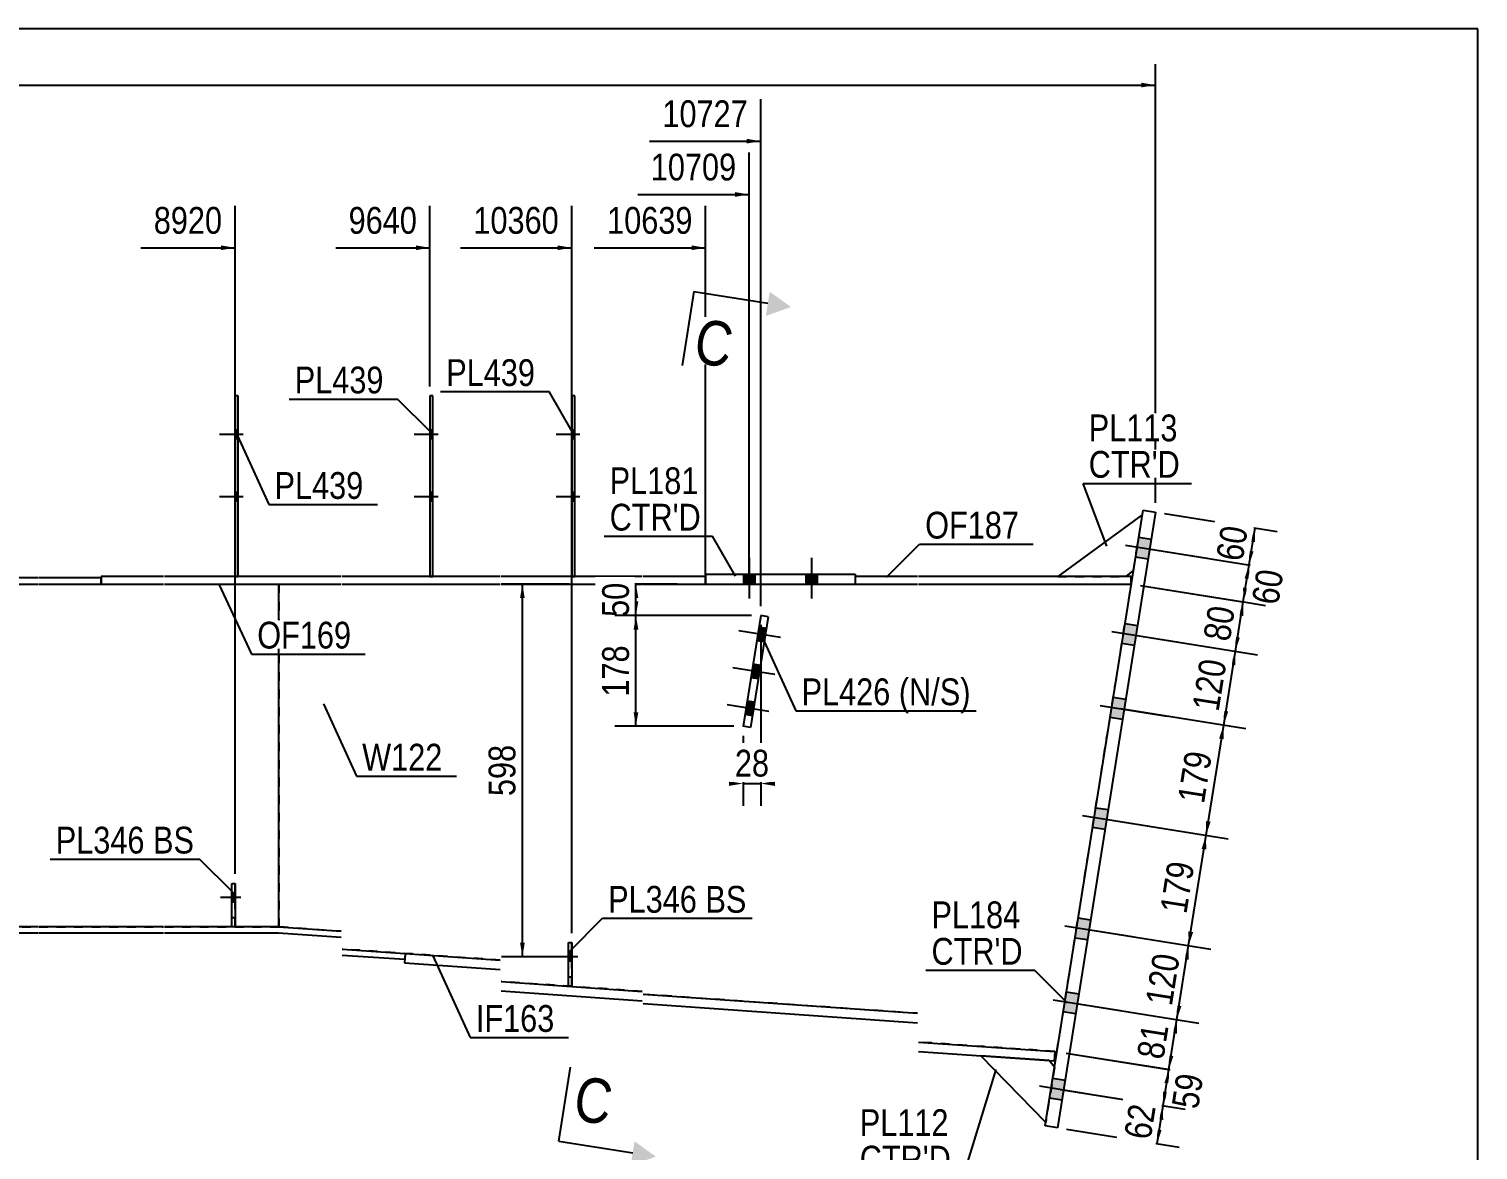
# Model space of a CAD drawing. Header units: millimetres. Extents: x -20 to 383, y -199 to 78.
# Drawn here: x 228 to 383, y -42.2 to 77.7 of the extents above; entities that cross this region are included whole.
import ezdxf

# ---------------------------------------------------------------- set-up
doc = ezdxf.new("R2010")
doc.units = ezdxf.units.MM
doc.linetypes.add('DXK_LINE_DOT1', pattern=[1.8814, 0.9407, -0.9407])
doc.linetypes.add('DXK_LINE_DOT2', pattern=[3.9198, 1.9599, -1.9599])
doc.styles.add('Arial Narrow', font='ARIALN.TTF', dxfattribs={"height": 0.2})

# ---------------------------------------------------------------- blocks, each defined once
blk = doc.blocks.new('Unknown-623588473-1210')
at = {"color": 5, "linetype": 'Continuous'}
for p, q in [((382.97, 77.69), (-17.03, 77.69)), ((382.97, -199.31), (382.97, 77.69))]:
    blk.add_line(p, q, dxfattribs=at)
blk = doc.blocks.new('Part-623588473-1720 - 1523')
at = {"color": 2, "linetype": 'Continuous'}
for p, q in [((336.69, -39.61), (347.16, 26.23)), ((348.48, 26.02), (338.01, -39.81)), ((347.16, 26.23), (348.48, 26.02)), ((338.01, -39.81), (336.69, -39.61))]:
    blk.add_line(p, q, dxfattribs=at)
blk = doc.blocks.new('Part-623588473-1574 - 1523')
at = {"color": 2, "linetype": 'Continuous'}
for p, q in [((130.93, 19), (130.93, 18.33)), ((137.59, 19), (130.93, 19)), ((152.76, 19), (137.69, 19)), ((198.88, 19), (152.86, 19)), ((214.04, 19), (198.98, 19)), ((229.01, 19), (214.14, 19)), ((235.78, 19), (229.11, 19)), ((130.93, 18.33), (137.59, 18.33)), ((137.69, 18.33), (152.76, 18.33)), ((152.86, 18.33), (198.88, 18.33)), ((198.98, 18.33), (214.04, 18.33)), ((214.14, 18.33), (229.01, 18.33)), ((229.11, 18.33), (235.78, 18.33))]:
    blk.add_line(p, q, dxfattribs=at)
at = {"color": 7, "linetype": 'DXK_LINE_DOT1'}
blk.add_line((235.78, 18.33), (235.78, 19), dxfattribs=at)
blk = doc.blocks.new('Part-623588473-1618 - 1523')
at = {"color": 2, "linetype": 'Continuous'}
for p, q in [((323.04, 19.13), (316.38, 19.13)), ((345.9, 19.13), (323.14, 19.13)), ((345.9, 18.33), (345.9, 19.13)), ((316.38, 18.33), (323.04, 18.33)), ((323.14, 18.33), (345.9, 18.33))]:
    blk.add_line(p, q, dxfattribs=at)
at = {"color": 7, "linetype": 'DXK_LINE_DOT1'}
blk.add_line((316.38, 19.13), (316.38, 18.33), dxfattribs=at)
blk = doc.blocks.new('Part-623588473-1645 - 1523')
at = {"color": 2, "linetype": 'Continuous'}
blk.add_line((84.52, 18.33), (84.52, -18.33), dxfattribs=at)
at = {"color": 7, "linetype": 'DXK_LINE_DOT1'}
for p, q in [((84.52, 18.33), (91.18, 18.33)), ((91.28, 18.33), (109.19, 18.33)), ((109.29, 18.33), (124.16, 18.33)), ((124.26, 18.33), (137.59, 18.33)), ((137.69, 18.33), (152.76, 18.33)), ((152.86, 18.33), (198.88, 18.33)), ((198.98, 18.33), (214.04, 18.33)), ((214.14, 18.33), (229.01, 18.33)), ((229.11, 18.33), (242.44, 18.33)), ((242.54, 18.33), (254.77, 18.33)), ((254.77, 18.33), (254.77, -18.33)), ((84.52, -18.33), (91.18, -18.33)), ((91.28, -18.33), (109.19, -18.33)), ((109.29, -18.33), (124.16, -18.33)), ((124.26, -18.33), (137.59, -18.33)), ((137.69, -18.33), (152.76, -18.33)), ((152.86, -18.33), (198.88, -18.33)), ((198.98, -18.33), (214.04, -18.33)), ((214.14, -18.33), (229.01, -18.33)), ((229.11, -18.33), (242.44, -18.33)), ((242.54, -18.33), (254.77, -18.33))]:
    blk.add_line(p, q, dxfattribs=at)
blk = doc.blocks.new('Part-623588473-1667 - 1523')
at = {"color": 2, "linetype": 'Continuous'}
for p, q in [((242.44, 19.13), (235.78, 19.13)), ((235.78, 19.13), (235.78, 18.33)), ((261.43, 19.13), (242.54, 19.13)), ((278.44, 19.13), (261.53, 19.13)), ((293.61, 19.13), (278.54, 19.13)), ((300.38, 19.13), (293.71, 19.13)), ((235.78, 18.33), (242.44, 18.33)), ((242.54, 18.33), (261.43, 18.33)), ((261.53, 18.33), (278.44, 18.33)), ((278.54, 18.33), (293.61, 18.33)), ((293.71, 18.33), (300.38, 18.33))]:
    blk.add_line(p, q, dxfattribs=at)
at = {"color": 7, "linetype": 'DXK_LINE_DOT1'}
blk.add_line((300.38, 18.33), (300.38, 19.13), dxfattribs=at)
blk = doc.blocks.new('Part-623588473-1749 - 1523')
at = {"color": 2, "linetype": 'Continuous'}
for p, q in [((336.75, -39.25), (329.81, -32.11)), ((337.13, -32.62), (329.81, -32.11)), ((337.69, -33.33), (337.13, -32.62))]:
    blk.add_line(p, q, dxfattribs=at)
at = {"color": 7, "linetype": 'DXK_LINE_DOT1'}
blk.add_line((337.69, -33.33), (336.75, -39.25), dxfattribs=at)
blk = doc.blocks.new('Part-623588473-1778 - 1523')
at = {"color": 2, "linetype": 'Continuous'}
for p, q in [((347.08, 25.72), (338.03, 19.13)), ((345.36, 19.13), (346.13, 19.79))]:
    blk.add_line(p, q, dxfattribs=at)
at = {"color": 7, "linetype": 'DXK_LINE_DOT1'}
for p, q in [((346.13, 19.79), (347.08, 25.72)), ((338.03, 19.13), (345.36, 19.13))]:
    blk.add_line(p, q, dxfattribs=at)
blk = doc.blocks.new('Part-623588473-1964 - 1523')
at = {"color": 2, "linetype": 'Continuous'}
for p, q in [((300.38, 19.4), (300.38, 18.33)), ((300.38, 19.4), (316.38, 19.4)), ((316.38, 19.4), (316.38, 18.33)), ((300.38, 18.33), (316.38, 18.33))]:
    blk.add_line(p, q, dxfattribs=at)
blk = doc.blocks.new('Part-623588473-1878 - 1523')
at = {"color": 2, "linetype": 'Continuous'}
for p, q in [((254.77, -18.33), (254.77, 18.33)), ((337.73, -31.65), (337.95, -31.67))]:
    blk.add_line(p, q, dxfattribs=at)
at = {"color": 7, "linetype": 'DXK_LINE_DOT1'}
for p, q in [((254.77, 18.33), (261.43, 18.33)), ((261.53, 18.33), (278.44, 18.33)), ((278.54, 18.33), (293.61, 18.33)), ((293.71, 18.33), (323.04, 18.33)), ((323.14, 18.33), (345.9, 18.33)), ((337.95, -31.67), (345.9, 18.33)), ((261.43, -18.8), (254.77, -18.33)), ((278.44, -21.88), (261.53, -20.7)), ((293.61, -25.22), (278.54, -24.17)), ((323.04, -27.57), (293.71, -25.53)), ((337.73, -31.65), (323.14, -30.64))]:
    blk.add_line(p, q, dxfattribs=at)
blk = doc.blocks.new('Bolt-623588473-2250 - 1523')
at = {"linetype": 'Continuous'}
for points in [[(304.44, 18.33), (305.64, 18.33), (305.64, 19.4), (304.44, 19.4)], [(304.44, 18.33), (305.64, 18.33), (305.64, 19.4), (304.44, 19.4)], [(311.11, 18.33), (312.31, 18.33), (312.31, 19.4), (311.11, 19.4)], [(311.11, 18.33), (312.31, 18.33), (312.31, 19.4), (311.11, 19.4)]]:
    blk.add_hatch(color=3, dxfattribs=at).paths.add_polyline_path(points)
at = {"color": 3, "linetype": 'Continuous'}
for p, q in [((305.04, 21.13), (305.04, 16.8)), ((305.04, 21.13), (305.04, 16.8)), ((311.71, 21.13), (311.71, 16.8)), ((311.71, 21.13), (311.71, 16.8)), ((304.44, 19.4), (304.44, 18.33)), ((304.44, 19.4), (304.44, 18.33)), ((305.64, 19.4), (305.64, 18.33)), ((305.64, 19.4), (305.64, 18.33)), ((311.11, 19.4), (311.11, 18.33)), ((311.11, 19.4), (311.11, 18.33)), ((312.31, 19.4), (312.31, 18.33)), ((312.31, 19.4), (312.31, 18.33))]:
    blk.add_line(p, q, dxfattribs=at)
blk = doc.blocks.new('Part-623588473-2262 - 1523')
at = {"color": 2, "linetype": 'Continuous'}
for p, q in [((306.29, 14.97), (304.4, 3.12)), ((307.08, 14.84), (305.19, 2.99)), ((307.08, 14.84), (306.29, 14.97)), ((305.19, 2.99), (304.4, 3.12))]:
    blk.add_line(p, q, dxfattribs=at)
blk = doc.blocks.new('Part-623588473-1959 - 1523')
at = {"color": 2, "linetype": 'Continuous'}
for p, q in [((271.24, 38.47), (270.91, 38.47)), ((270.91, 38.47), (270.91, 19.13)), ((271.24, 19.13), (271.24, 38.47))]:
    blk.add_line(p, q, dxfattribs=at)
at = {"color": 7, "linetype": 'DXK_LINE_DOT1'}
blk.add_line((270.91, 19.13), (271.24, 19.13), dxfattribs=at)
blk = doc.blocks.new('Part-623588473-1986 - 1523')
at = {"color": 2, "linetype": 'Continuous'}
for p, q in [((268.27, -21.17), (268.2, -22.16)), ((268.27, -21.17), (278.44, -21.88)), ((268.2, -22.16), (278.44, -22.88)), ((278.54, -24.17), (293.61, -25.22)), ((278.54, -25.17), (293.61, -26.22)), ((293.71, -25.53), (323.04, -27.57)), ((293.71, -26.53), (323.04, -28.57)), ((323.14, -30.64), (337.73, -31.65)), ((323.14, -31.64), (337.66, -32.65)), ((337.73, -31.65), (337.66, -32.65))]:
    blk.add_line(p, q, dxfattribs=at)
blk = doc.blocks.new('Part-623588473-2008 - 1523')
at = {"color": 2, "linetype": 'Continuous'}
for p, q in [((198.88, -18.33), (163.95, -18.33)), ((163.95, -18.33), (163.95, -19)), ((214.04, -18.33), (198.98, -18.33)), ((229.01, -18.33), (214.14, -18.33)), ((242.44, -18.33), (229.11, -18.33)), ((254.77, -18.33), (242.54, -18.33)), ((254.77, -18.33), (261.43, -18.8)), ((198.88, -19), (163.95, -19)), ((214.04, -19), (198.98, -19)), ((229.01, -19), (214.14, -19)), ((242.44, -19), (229.11, -19)), ((254.74, -19), (242.54, -19)), ((261.43, -19.47), (254.74, -19)), ((261.53, -20.7), (268.27, -21.17)), ((268.22, -21.83), (261.53, -21.37))]:
    blk.add_line(p, q, dxfattribs=at)
at = {"color": 7, "linetype": 'DXK_LINE_DOT1'}
blk.add_line((268.27, -21.17), (268.22, -21.83), dxfattribs=at)
blk = doc.blocks.new('Part-623588473-2129 - 1523')
at = {"color": 2, "linetype": 'Continuous'}
for p, q in [((286.41, 38.47), (286.08, 38.47)), ((286.08, 38.47), (286.08, 19.13)), ((286.41, 19.13), (286.41, 38.47))]:
    blk.add_line(p, q, dxfattribs=at)
at = {"color": 7, "linetype": 'DXK_LINE_DOT1'}
blk.add_line((286.08, 19.13), (286.41, 19.13), dxfattribs=at)
blk = doc.blocks.new('Part-623588473-2134 - 1523')
at = {"color": 7, "linetype": 'DXK_LINE_DOT1'}
for p, q in [((285.74, -24.66), (285.74, -20)), ((285.74, -20), (286.08, -20)), ((286.08, -24.66), (286.08, -20)), ((285.74, -23.66), (286.08, -23.66)), ((286.08, -24.66), (285.74, -24.66))]:
    blk.add_line(p, q, dxfattribs=at)
blk = doc.blocks.new('Part-623588473-2139 - 1523')
at = {"color": 2, "linetype": 'Continuous'}
for p, q in [((285.74, -24.66), (285.74, -20)), ((285.74, -20), (286.08, -20)), ((286.08, -20), (286.08, -24.66)), ((286.08, -24.66), (285.74, -24.66))]:
    blk.add_line(p, q, dxfattribs=at)
blk = doc.blocks.new('Bolt-623588473-2147 - 1523')
at = {"linetype": 'Continuous'}
for points in [[(346.7, 23.34), (346.36, 21.23), (347.68, 21.02), (348.01, 23.13)], [(346.7, 23.34), (346.36, 21.23), (347.68, 21.02), (348.01, 23.13)], [(345.23, 14.12), (344.9, 12.01), (346.21, 11.8), (346.55, 13.91)], [(345.23, 14.12), (344.9, 12.01), (346.21, 11.8), (346.55, 13.91)], [(343.98, 6.22), (343.64, 4.11), (344.96, 3.9), (345.29, 6.01)], [(343.98, 6.22), (343.64, 4.11), (344.96, 3.9), (345.29, 6.01)], [(342.1, -5.58), (341.76, -7.68), (343.08, -7.89), (343.42, -5.79)], [(342.1, -5.58), (341.76, -7.68), (343.08, -7.89), (343.42, -5.79)], [(340.22, -17.37), (339.89, -19.48), (341.21, -19.69), (341.54, -17.58)], [(340.22, -17.37), (339.89, -19.48), (341.21, -19.69), (341.54, -17.58)], [(338.97, -25.27), (338.63, -27.38), (339.95, -27.59), (340.28, -25.48)], [(338.97, -25.27), (338.63, -27.38), (339.95, -27.59), (340.28, -25.48)], [(337.5, -34.49), (337.17, -36.6), (338.48, -36.81), (338.82, -34.7)], [(337.5, -34.49), (337.17, -36.6), (338.48, -36.81), (338.82, -34.7)]]:
    blk.add_hatch(color=3, dxfattribs=at).paths.add_polyline_path(points)
at = {"color": 3, "linetype": 'Continuous'}
for p, q in [((346.7, 23.34), (348.01, 23.13)), ((346.7, 23.34), (348.01, 23.13)), ((345.28, 22.48), (352.46, 21.34)), ((345.28, 22.48), (352.46, 21.34)), ((346.36, 21.23), (347.68, 21.02)), ((346.36, 21.23), (347.68, 21.02)), ((345.23, 14.12), (346.55, 13.91)), ((345.23, 14.12), (346.55, 13.91)), ((343.81, 13.27), (350.99, 12.12)), ((343.81, 13.27), (350.99, 12.12)), ((344.9, 12.01), (346.21, 11.8)), ((344.9, 12.01), (346.21, 11.8)), ((343.98, 6.22), (345.29, 6.01)), ((343.98, 6.22), (345.29, 6.01)), ((342.56, 5.36), (349.73, 4.22)), ((342.56, 5.36), (349.73, 4.22)), ((343.64, 4.11), (344.96, 3.9)), ((343.64, 4.11), (344.96, 3.9)), ((342.1, -5.58), (343.42, -5.79)), ((342.1, -5.58), (343.42, -5.79)), ((340.68, -6.43), (347.86, -7.57)), ((340.68, -6.43), (347.86, -7.57)), ((341.76, -7.68), (343.08, -7.89)), ((341.76, -7.68), (343.08, -7.89)), ((338.81, -18.23), (345.98, -19.37)), ((338.81, -18.23), (345.98, -19.37)), ((340.22, -17.37), (341.54, -17.58)), ((340.22, -17.37), (341.54, -17.58)), ((339.89, -19.48), (341.21, -19.69)), ((339.89, -19.48), (341.21, -19.69)), ((337.55, -26.13), (344.73, -27.27)), ((337.55, -26.13), (344.73, -27.27)), ((338.97, -25.27), (340.28, -25.48)), ((338.97, -25.27), (340.28, -25.48)), ((338.63, -27.38), (339.95, -27.59)), ((338.63, -27.38), (339.95, -27.59)), ((336.08, -35.34), (343.26, -36.49)), ((336.08, -35.34), (343.26, -36.49)), ((337.5, -34.49), (338.82, -34.7)), ((337.5, -34.49), (338.82, -34.7)), ((337.17, -36.6), (338.48, -36.81)), ((337.17, -36.6), (338.48, -36.81))]:
    blk.add_line(p, q, dxfattribs=at)
blk = doc.blocks.new('Bolt-623588473-2233 - 1523')
at = {"linetype": 'Continuous'}
blk.add_hatch(color=3, dxfattribs=at).paths.add_polyline_path([(286.08, -22), (286.08, -21.06), (285.74, -21.06), (285.74, -22)])
at = {"color": 3, "linetype": 'Continuous'}
for p, q in [((286.71, -21.53), (284.51, -21.53)), ((286.08, -21.06), (285.74, -21.06)), ((286.08, -22), (285.74, -22))]:
    blk.add_line(p, q, dxfattribs=at)
blk = doc.blocks.new('Bolt-623588473-2234 - 1523')
at = {"color": 3, "linetype": 'DXK_LINE_DOT2'}
for p, q in [((286.71, -21.53), (284.51, -21.53)), ((286.08, -21.06), (285.74, -21.06)), ((286.08, -22), (285.74, -22))]:
    blk.add_line(p, q, dxfattribs=at)
blk = doc.blocks.new('Bolt-623588473-2235 - 1523')
at = {"linetype": 'Continuous'}
for points in [[(286.41, 33.87), (286.41, 34.8), (286.08, 34.8), (286.08, 33.87)], [(286.41, 33.87), (286.41, 34.8), (286.08, 34.8), (286.08, 33.87)], [(286.41, 27.2), (286.41, 28.13), (286.08, 28.13), (286.08, 27.2)], [(286.41, 27.2), (286.41, 28.13), (286.08, 28.13), (286.08, 27.2)]]:
    blk.add_hatch(color=3, dxfattribs=at).paths.add_polyline_path(points)
at = {"color": 3, "linetype": 'Continuous'}
for p, q in [((286.94, 34.33), (284.41, 34.33)), ((286.94, 34.33), (284.41, 34.33)), ((286.41, 34.8), (286.08, 34.8)), ((286.41, 34.8), (286.08, 34.8)), ((286.41, 33.87), (286.08, 33.87)), ((286.41, 33.87), (286.08, 33.87)), ((286.41, 28.13), (286.08, 28.13)), ((286.41, 28.13), (286.08, 28.13)), ((286.94, 27.67), (284.41, 27.67)), ((286.94, 27.67), (284.41, 27.67)), ((286.41, 27.2), (286.08, 27.2)), ((286.41, 27.2), (286.08, 27.2))]:
    blk.add_line(p, q, dxfattribs=at)
blk = doc.blocks.new('Bolt-623588473-2249 - 1523')
at = {"linetype": 'Continuous'}
for points in [[(306.65, 12.14), (306.88, 13.59), (306.09, 13.72), (305.86, 12.27)], [(306.02, 8.19), (306.25, 9.64), (305.46, 9.77), (305.23, 8.32)], [(305.39, 4.24), (305.62, 5.69), (304.83, 5.82), (304.6, 4.37)]]:
    blk.add_hatch(color=3, dxfattribs=at).paths.add_polyline_path(points)
at = {"color": 3, "linetype": 'Continuous'}
for p, q in [((308.41, 12.61), (303.93, 13.32)), ((306.88, 13.59), (306.09, 13.72)), ((306.65, 12.14), (305.86, 12.27)), ((307.78, 8.66), (303.31, 9.37)), ((306.25, 9.64), (305.46, 9.77)), ((306.02, 8.19), (305.23, 8.32)), ((307.15, 4.71), (302.68, 5.42)), ((305.62, 5.69), (304.83, 5.82)), ((305.39, 4.24), (304.6, 4.37))]:
    blk.add_line(p, q, dxfattribs=at)
blk = doc.blocks.new('Bolt-623588473-2251 - 1523')
at = {"linetype": 'Continuous'}
for points in [[(271.24, 33.87), (271.24, 34.8), (270.91, 34.8), (270.91, 33.87)], [(271.24, 33.87), (271.24, 34.8), (270.91, 34.8), (270.91, 33.87)], [(271.24, 27.2), (271.24, 28.13), (270.91, 28.13), (270.91, 27.2)], [(271.24, 27.2), (271.24, 28.13), (270.91, 28.13), (270.91, 27.2)]]:
    blk.add_hatch(color=3, dxfattribs=at).paths.add_polyline_path(points)
at = {"color": 3, "linetype": 'Continuous'}
for p, q in [((271.78, 34.33), (269.24, 34.33)), ((271.78, 34.33), (269.24, 34.33)), ((271.24, 34.8), (270.91, 34.8)), ((271.24, 34.8), (270.91, 34.8)), ((271.24, 33.87), (270.91, 33.87)), ((271.24, 33.87), (270.91, 33.87)), ((271.24, 28.13), (270.91, 28.13)), ((271.24, 28.13), (270.91, 28.13)), ((271.78, 27.67), (269.24, 27.67)), ((271.78, 27.67), (269.24, 27.67)), ((271.24, 27.2), (270.91, 27.2)), ((271.24, 27.2), (270.91, 27.2))]:
    blk.add_line(p, q, dxfattribs=at)
blk = doc.blocks.new('Part-623588473-8740 - 1523')
at = {"color": 2, "linetype": 'Continuous'}
for p, q in [((250.41, 38.47), (250.08, 38.47)), ((250.08, 38.47), (250.08, 19.13)), ((250.41, 19.13), (250.41, 38.47))]:
    blk.add_line(p, q, dxfattribs=at)
at = {"color": 7, "linetype": 'DXK_LINE_DOT1'}
blk.add_line((250.08, 19.13), (250.41, 19.13), dxfattribs=at)
blk = doc.blocks.new('Part-623588473-8741 - 1523')
at = {"color": 7, "linetype": 'DXK_LINE_DOT1'}
for p, q in [((249.74, -18.33), (249.74, -13.67)), ((249.74, -13.67), (250.08, -13.67)), ((250.08, -18.33), (250.08, -13.67)), ((249.74, -17.33), (250.08, -17.33))]:
    blk.add_line(p, q, dxfattribs=at)
blk = doc.blocks.new('Part-623588473-8744 - 1523')
at = {"color": 2, "linetype": 'Continuous'}
for p, q in [((249.74, -18.33), (249.74, -13.67)), ((249.74, -13.67), (250.08, -13.67)), ((250.08, -13.67), (250.08, -18.33))]:
    blk.add_line(p, q, dxfattribs=at)
blk = doc.blocks.new('Bolt-623588473-8747 - 1523')
at = {"linetype": 'Continuous'}
for points in [[(250.41, 33.87), (250.41, 34.8), (250.08, 34.8), (250.08, 33.87)], [(250.41, 33.87), (250.41, 34.8), (250.08, 34.8), (250.08, 33.87)], [(250.41, 27.2), (250.41, 28.13), (250.08, 28.13), (250.08, 27.2)], [(250.41, 27.2), (250.41, 28.13), (250.08, 28.13), (250.08, 27.2)]]:
    blk.add_hatch(color=3, dxfattribs=at).paths.add_polyline_path(points)
at = {"color": 3, "linetype": 'Continuous'}
for p, q in [((250.94, 34.33), (248.41, 34.33)), ((250.94, 34.33), (248.41, 34.33)), ((250.41, 34.8), (250.08, 34.8)), ((250.41, 34.8), (250.08, 34.8)), ((250.41, 33.87), (250.08, 33.87)), ((250.41, 33.87), (250.08, 33.87)), ((250.41, 28.13), (250.08, 28.13)), ((250.41, 28.13), (250.08, 28.13)), ((250.94, 27.67), (248.41, 27.67)), ((250.94, 27.67), (248.41, 27.67)), ((250.41, 27.2), (250.08, 27.2)), ((250.41, 27.2), (250.08, 27.2))]:
    blk.add_line(p, q, dxfattribs=at)
blk = doc.blocks.new('Bolt-623588473-8748 - 1523')
at = {"color": 3, "linetype": 'DXK_LINE_DOT2'}
for p, q in [((250.71, -15.2), (248.51, -15.2)), ((250.08, -14.73), (249.74, -14.73)), ((250.08, -15.67), (249.74, -15.67))]:
    blk.add_line(p, q, dxfattribs=at)
blk = doc.blocks.new('Bolt-623588473-8751 - 1523')
at = {"linetype": 'Continuous'}
blk.add_hatch(color=3, dxfattribs=at).paths.add_polyline_path([(250.08, -15.67), (250.08, -14.73), (249.74, -14.73), (249.74, -15.67)])
at = {"color": 3, "linetype": 'Continuous'}
for p, q in [((250.71, -15.2), (248.51, -15.2)), ((250.08, -14.73), (249.74, -14.73)), ((250.08, -15.67), (249.74, -15.67))]:
    blk.add_line(p, q, dxfattribs=at)
blk = doc.blocks.new('StraightDimension-623588473-6485 - 1523')
at = {"linetype": 'Continuous'}
for points in [[(356.55, 9.71), (357.03, 11.16), (357.04, 9.64)], [(356.26, 4.7), (355.78, 3.26), (355.77, 4.78)]]:
    blk.add_hatch(color=7, dxfattribs=at).paths.add_polyline_path(points)
at = {"color": 7, "linetype": 'Continuous'}
for p, q in [((346.05, 12.9), (359.4, 10.78)), ((355.78, 3.26), (357.03, 11.16)), ((344.8, 5.01), (358.15, 2.89))]:
    blk.add_line(p, q, dxfattribs=at)
at = {"color": 0}
blk.add_wipeout([(356.78, 10.53), (352.63, 11.19), (351.58, 4.59), (355.73, 3.93)], dxfattribs=at)
at = {"color": 3, "style": 'Arial Narrow'}
blk.add_text('120', height=2.863, rotation=80.9647, dxfattribs=at).set_placement((355.23, 4.62))
blk = doc.blocks.new('StraightDimension-623588473-6487 - 1523')
at = {"linetype": 'Continuous'}
for points in [[(353.42, -9.98), (353.9, -8.53), (353.91, -10.05)], [(352.51, -18.89), (352.03, -20.33), (352.01, -18.81)]]:
    blk.add_hatch(color=7, dxfattribs=at).paths.add_polyline_path(points)
at = {"color": 7, "linetype": 'Continuous'}
for p, q in [((342.92, -6.79), (356.27, -8.91)), ((352.03, -20.33), (353.9, -8.53)), ((341.05, -18.58), (354.4, -20.71))]:
    blk.add_line(p, q, dxfattribs=at)
at = {"color": 0}
blk.add_wipeout([(353.34, -11.11), (349.19, -10.45), (348.14, -17.05), (352.29, -17.71)], dxfattribs=at)
at = {"color": 3, "style": 'Arial Narrow'}
blk.add_text('179', height=2.863, rotation=80.9647, dxfattribs=at).set_placement((351.79, -17.02))
blk = doc.blocks.new('StraightDimension-623588473-6489 - 1523')
at = {"linetype": 'Continuous'}
for points in [[(350.29, -29.67), (350.77, -28.23), (350.78, -29.75)], [(350.4, -32.13), (349.92, -33.57), (349.91, -32.05)]]:
    blk.add_hatch(color=7, dxfattribs=at).paths.add_polyline_path(points)
at = {"color": 7, "linetype": 'Continuous'}
for p, q in [((339.79, -26.48), (353.14, -28.61)), ((349.92, -33.57), (350.77, -28.23)), ((338.94, -31.82), (352.29, -33.95))]:
    blk.add_line(p, q, dxfattribs=at)
at = {"color": 0}
blk.add_wipeout([(350.58, -28.48), (346.43, -27.82), (345.67, -32.61), (349.81, -33.27)], dxfattribs=at)
at = {"color": 3, "style": 'Arial Narrow'}
blk.add_text('81', height=2.863, rotation=80.9647, dxfattribs=at).set_placement((349.32, -32.59))
blk = doc.blocks.new('StraightDimension-623588473-7007 - 1523')
at = {"linetype": 'Continuous'}
blk.add_hatch(color=7, dxfattribs=at).paths.add_polyline_path([(303.54, 60.24), (305.04, 59.99), (303.54, 59.74)])
at = {"color": 7, "linetype": 'Continuous'}
for p, q in [((305.04, 19.33), (305.04, 64.49)), ((293.15, 59.99), (305.04, 59.99))]:
    blk.add_line(p, q, dxfattribs=at)
at = {"color": 0}
blk.add_wipeout([(304.27, 60.89), (304.27, 65.09), (293.93, 65.09), (293.93, 60.89)], dxfattribs=at)
at = {"color": 3, "style": 'Arial Narrow'}
blk.add_text('10709', height=2.863, dxfattribs=at).set_placement((294.53, 61.49))
blk = doc.blocks.new('StraightDimension-623588473-2613 - 1523')
at = {"linetype": 'Continuous'}
for points in [[(280.55, 16.83), (280.8, 18.33), (281.05, 16.83)], [(281.05, -20.03), (280.8, -21.53), (280.55, -20.03)]]:
    blk.add_hatch(color=7, dxfattribs=at).paths.add_polyline_path(points)
at = {"color": 7, "linetype": 'Continuous'}
for p, q in [((285.81, 18.33), (278.55, 18.33)), ((280.8, -21.53), (280.8, 18.33)), ((285.79, -21.53), (278.55, -21.53))]:
    blk.add_line(p, q, dxfattribs=at)
at = {"color": 0}
blk.add_wipeout([(280.65, 1.74), (276.45, 1.74), (276.45, -4.94), (280.65, -4.94)], dxfattribs=at)
at = {"color": 3, "style": 'Arial Narrow'}
blk.add_text('598', height=2.863, rotation=90.0002, dxfattribs=at).set_placement((280.05, -4.34))
blk = doc.blocks.new('StraightDimension-623588473-2906 - 1523')
at = {"linetype": 'Continuous'}
blk.add_hatch(color=7, dxfattribs=at).paths.add_polyline_path([(346.98, 71.94), (348.48, 71.69), (346.98, 71.44)])
at = {"color": 7, "linetype": 'Continuous'}
for p, q in [((348.48, 27.02), (348.48, 73.94)), ((-1.33, 71.69), (348.48, 71.69))]:
    blk.add_line(p, q, dxfattribs=at)
blk = doc.blocks.new('StraightDimension-623588473-6300 - 1523')
at = {"linetype": 'Continuous'}
for points in [[(302.9, -2.75), (304.4, -3), (302.9, -3.25)], [(307.79, -3.25), (306.29, -3), (307.79, -2.75)]]:
    blk.add_hatch(color=7, dxfattribs=at).paths.add_polyline_path(points)
at = {"color": 7, "linetype": 'Continuous'}
for p, q in [((306.29, 13.97), (306.29, -5.4)), ((304.4, 2.12), (304.4, -5.4)), ((304.4, -3), (306.29, -3))]:
    blk.add_line(p, q, dxfattribs=at)
at = {"color": 0}
blk.add_wipeout([(307.77, -2.85), (307.77, 1.35), (302.92, 1.35), (302.92, -2.85)], dxfattribs=at)
at = {"color": 3, "style": 'Arial Narrow'}
blk.add_text('28', height=2.863, dxfattribs=at).set_placement((303.52, -2.25))
blk = doc.blocks.new('StraightDimension-623588473-6311 - 1523')
at = {"linetype": 'Continuous'}
for points in [[(292.69, 16.83), (292.94, 18.33), (293.19, 16.83)], [(293.19, 16.47), (292.94, 14.97), (292.69, 16.47)]]:
    blk.add_hatch(color=7, dxfattribs=at).paths.add_polyline_path(points)
at = {"color": 7, "linetype": 'Continuous'}
for p, q in [((297.35, 18.33), (290.69, 18.33)), ((292.94, 14.97), (292.94, 18.33)), ((305.29, 14.97), (290.69, 14.97))]:
    blk.add_line(p, q, dxfattribs=at)
at = {"color": 0}
blk.add_wipeout([(292.79, 19.08), (288.59, 19.08), (288.59, 14.22), (292.79, 14.22)], dxfattribs=at)
at = {"color": 3, "style": 'Arial Narrow'}
blk.add_text('50', height=2.863, rotation=90.0002, dxfattribs=at).set_placement((292.19, 14.82))
blk = doc.blocks.new('StraightDimension-623588473-6312 - 1523')
at = {"linetype": 'Continuous'}
for points in [[(292.69, 13.47), (292.94, 14.97), (293.19, 13.47)], [(293.19, 4.62), (292.94, 3.12), (292.69, 4.62)]]:
    blk.add_hatch(color=7, dxfattribs=at).paths.add_polyline_path(points)
at = {"color": 7, "linetype": 'Continuous'}
for p, q in [((305.29, 14.97), (290.69, 14.97)), ((292.94, 3.12), (292.94, 14.97)), ((303.4, 3.12), (290.69, 3.12))]:
    blk.add_line(p, q, dxfattribs=at)
at = {"color": 0}
blk.add_wipeout([(292.79, 12.39), (288.59, 12.39), (288.59, 5.7), (292.79, 5.7)], dxfattribs=at)
at = {"color": 3, "style": 'Arial Narrow'}
blk.add_text('178', height=2.863, rotation=90.0002, dxfattribs=at).set_placement((292.19, 6.3))
blk = doc.blocks.new('StraightDimension-623588473-6482 - 1523')
at = {"linetype": 'Continuous'}
for points in [[(358.64, 22.89), (359.13, 24.33), (359.14, 22.81)], [(358.98, 21.82), (358.5, 20.38), (358.49, 21.9)]]:
    blk.add_hatch(color=7, dxfattribs=at).paths.add_polyline_path(points)
at = {"color": 7, "linetype": 'Continuous'}
for p, q in [((349.46, 25.87), (361.5, 23.95)), ((358.5, 20.38), (359.13, 24.33)), ((347.52, 22.13), (360.87, 20))]:
    blk.add_line(p, q, dxfattribs=at)
at = {"color": 0}
blk.add_wipeout([(359.05, 24.78), (354.9, 25.44), (354.14, 20.64), (358.28, 19.98)], dxfattribs=at)
at = {"color": 3, "style": 'Arial Narrow'}
blk.add_text('60', height=2.863, rotation=80.9647, dxfattribs=at).set_placement((357.79, 20.67))
blk = doc.blocks.new('StraightDimension-623588473-6483 - 1523')
at = {"linetype": 'Continuous'}
for points in [[(358.02, 18.94), (358.5, 20.38), (358.51, 18.86)], [(358.35, 17.87), (357.87, 16.43), (357.86, 17.95)]]:
    blk.add_hatch(color=7, dxfattribs=at).paths.add_polyline_path(points)
at = {"color": 7, "linetype": 'Continuous'}
for p, q in [((347.52, 22.13), (360.72, 20.03)), ((357.87, 16.43), (358.5, 20.38)), ((346.89, 18.18), (360.09, 16.08))]:
    blk.add_line(p, q, dxfattribs=at)
at = {"color": 0}
blk.add_wipeout([(362.86, 20.12), (358.71, 20.78), (357.95, 15.98), (362.1, 15.32)], dxfattribs=at)
at = {"color": 3, "style": 'Arial Narrow'}
blk.add_text('60', height=2.863, rotation=80.9647, dxfattribs=at).set_placement((361.6, 16.01))
blk = doc.blocks.new('StraightDimension-623588473-6484 - 1523')
at = {"linetype": 'Continuous'}
for points in [[(357.39, 14.99), (357.87, 16.43), (357.88, 14.91)], [(357.51, 12.6), (357.03, 11.16), (357.02, 12.68)]]:
    blk.add_hatch(color=7, dxfattribs=at).paths.add_polyline_path(points)
at = {"color": 7, "linetype": 'Continuous'}
for p, q in [((346.89, 18.18), (360.24, 16.05)), ((357.03, 11.16), (357.87, 16.43)), ((346.05, 12.9), (359.4, 10.78))]:
    blk.add_line(p, q, dxfattribs=at)
at = {"color": 0}
blk.add_wipeout([(357.68, 16.22), (353.54, 16.87), (352.77, 12.08), (356.92, 11.42)], dxfattribs=at)
at = {"color": 3, "style": 'Arial Narrow'}
blk.add_text('80', height=2.863, rotation=80.9647, dxfattribs=at).set_placement((356.42, 12.11))
blk = doc.blocks.new('StraightDimension-623588473-6486 - 1523')
at = {"linetype": 'Continuous'}
for points in [[(355.29, 1.82), (355.78, 3.26), (355.79, 1.74)], [(354.38, -7.09), (353.9, -8.53), (353.89, -7.01)]]:
    blk.add_hatch(color=7, dxfattribs=at).paths.add_polyline_path(points)
at = {"color": 7, "linetype": 'Continuous'}
for p, q in [((344.8, 5.01), (358.15, 2.89)), ((353.9, -8.53), (355.78, 3.26)), ((342.92, -6.79), (356.27, -8.91))]:
    blk.add_line(p, q, dxfattribs=at)
at = {"color": 0}
blk.add_wipeout([(355.22, 0.69), (351.07, 1.35), (350.02, -5.25), (354.17, -5.91)], dxfattribs=at)
at = {"color": 3, "style": 'Arial Narrow'}
blk.add_text('179', height=2.863, rotation=80.9647, dxfattribs=at).set_placement((353.67, -5.23))
blk = doc.blocks.new('StraightDimension-623588473-6488 - 1523')
at = {"linetype": 'Continuous'}
for points in [[(351.54, -21.77), (352.03, -20.33), (352.04, -21.85)], [(351.25, -26.79), (350.77, -28.23), (350.76, -26.71)]]:
    blk.add_hatch(color=7, dxfattribs=at).paths.add_polyline_path(points)
at = {"color": 7, "linetype": 'Continuous'}
for p, q in [((341.05, -18.58), (354.4, -20.71)), ((350.77, -28.23), (352.03, -20.33)), ((339.79, -26.48), (353.14, -28.61))]:
    blk.add_line(p, q, dxfattribs=at)
at = {"color": 0}
blk.add_wipeout([(351.77, -20.95), (347.63, -20.29), (346.58, -26.9), (350.72, -27.56)], dxfattribs=at)
at = {"color": 3, "style": 'Arial Narrow'}
blk.add_text('120', height=2.863, rotation=80.9647, dxfattribs=at).set_placement((350.23, -26.87))
blk = doc.blocks.new('StraightDimension-623588473-6490 - 1523')
at = {"linetype": 'Continuous'}
for points in [[(349.44, -35.01), (349.92, -33.57), (349.93, -35.09)], [(349.79, -36), (349.3, -37.45), (349.29, -35.93)]]:
    blk.add_hatch(color=7, dxfattribs=at).paths.add_polyline_path(points)
at = {"color": 7, "linetype": 'Continuous'}
for p, q in [((338.94, -31.82), (352.14, -33.92)), ((349.3, -37.45), (349.92, -33.57)), ((338.32, -35.7), (351.53, -37.8))]:
    blk.add_line(p, q, dxfattribs=at)
at = {"color": 0}
blk.add_wipeout([(354.29, -33.79), (350.14, -33.13), (349.38, -37.93), (353.53, -38.59)], dxfattribs=at)
at = {"color": 3, "style": 'Arial Narrow'}
blk.add_text('59', height=2.863, rotation=80.9647, dxfattribs=at).set_placement((353.03, -37.9))
blk = doc.blocks.new('StraightDimension-623588473-6491 - 1523')
at = {"linetype": 'Continuous'}
for points in [[(348.82, -38.89), (349.3, -37.45), (349.31, -38.97)], [(349.14, -40.07), (348.66, -41.51), (348.65, -39.99)]]:
    blk.add_hatch(color=7, dxfattribs=at).paths.add_polyline_path(points)
at = {"color": 7, "linetype": 'Continuous'}
for p, q in [((338.32, -35.7), (351.67, -37.82)), ((348.66, -41.51), (349.3, -37.45)), ((338.99, -39.97), (351.03, -41.89))]:
    blk.add_line(p, q, dxfattribs=at)
at = {"color": 0}
blk.add_wipeout([(349.21, -37.06), (345.07, -36.4), (344.3, -41.19), (348.45, -41.85)], dxfattribs=at)
at = {"color": 3, "style": 'Arial Narrow'}
blk.add_text('62', height=2.863, rotation=80.9647, dxfattribs=at).set_placement((347.95, -41.17))
blk = doc.blocks.new('StraightDimension-623588473-7006 - 1523')
at = {"linetype": 'Continuous'}
blk.add_hatch(color=7, dxfattribs=at).paths.add_polyline_path([(304.79, 65.94), (306.29, 65.69), (304.79, 65.44)])
at = {"color": 7, "linetype": 'Continuous'}
for p, q in [((306.29, 15.97), (306.29, 70.19)), ((294.4, 65.69), (306.29, 65.69))]:
    blk.add_line(p, q, dxfattribs=at)
at = {"color": 0}
blk.add_wipeout([(305.51, 66.59), (305.51, 70.79), (295.17, 70.79), (295.17, 66.59)], dxfattribs=at)
at = {"color": 3, "style": 'Arial Narrow'}
blk.add_text('10727', height=2.863, dxfattribs=at).set_placement((295.77, 67.19))
blk = doc.blocks.new('StraightDimension-623588473-7008 - 1523')
at = {"linetype": 'Continuous'}
blk.add_hatch(color=7, dxfattribs=at).paths.add_polyline_path([(298.88, 54.54), (300.38, 54.29), (298.88, 54.04)])
at = {"color": 7, "linetype": 'Continuous'}
for p, q in [((300.38, 19.33), (300.38, 58.79)), ((288.49, 54.29), (300.38, 54.29))]:
    blk.add_line(p, q, dxfattribs=at)
at = {"color": 0}
blk.add_wipeout([(299.6, 55.19), (299.6, 59.39), (289.26, 59.39), (289.26, 55.19)], dxfattribs=at)
at = {"color": 3, "style": 'Arial Narrow'}
blk.add_text('10639', height=2.863, dxfattribs=at).set_placement((289.86, 55.79))
blk = doc.blocks.new('StraightDimension-623588473-7009 - 1523')
at = {"linetype": 'Continuous'}
blk.add_hatch(color=7, dxfattribs=at).paths.add_polyline_path([(284.58, 54.54), (286.08, 54.29), (284.58, 54.04)])
at = {"color": 7, "linetype": 'Continuous'}
for p, q in [((286.08, -19), (286.08, 58.79)), ((274.19, 54.29), (286.08, 54.29))]:
    blk.add_line(p, q, dxfattribs=at)
at = {"color": 0}
blk.add_wipeout([(285.3, 55.19), (285.3, 59.39), (274.96, 59.39), (274.96, 55.19)], dxfattribs=at)
at = {"color": 3, "style": 'Arial Narrow'}
blk.add_text('10360', height=2.863, dxfattribs=at).set_placement((275.56, 55.79))
blk = doc.blocks.new('StraightDimension-623588473-7010 - 1523')
at = {"linetype": 'Continuous'}
blk.add_hatch(color=7, dxfattribs=at).paths.add_polyline_path([(269.41, 54.54), (270.91, 54.29), (269.41, 54.04)])
at = {"color": 7, "linetype": 'Continuous'}
for p, q in [((270.91, 39.47), (270.91, 58.79)), ((260.85, 54.29), (270.91, 54.29))]:
    blk.add_line(p, q, dxfattribs=at)
at = {"color": 0}
blk.add_wipeout([(270.14, 55.19), (270.14, 59.39), (261.62, 59.39), (261.62, 55.19)], dxfattribs=at)
at = {"color": 3, "style": 'Arial Narrow'}
blk.add_text('9640', height=2.863, dxfattribs=at).set_placement((262.22, 55.79))
blk = doc.blocks.new('StraightDimension-623588473-7011 - 1523')
at = {"linetype": 'Continuous'}
blk.add_hatch(color=7, dxfattribs=at).paths.add_polyline_path([(248.58, 54.54), (250.08, 54.29), (248.58, 54.04)])
at = {"color": 7, "linetype": 'Continuous'}
for p, q in [((250.08, -12.65), (250.08, 58.79)), ((240.01, 54.29), (250.08, 54.29))]:
    blk.add_line(p, q, dxfattribs=at)
at = {"color": 0}
blk.add_wipeout([(249.3, 55.19), (249.3, 59.39), (240.79, 59.39), (240.79, 55.19)], dxfattribs=at)
at = {"color": 3, "style": 'Arial Narrow'}
blk.add_text('8920', height=2.863, dxfattribs=at).set_placement((241.39, 55.79))
blk = doc.blocks.new('MarkSet-623588473-2987 - 1523')
at = {"color": 0}
for points in [[(299.47, -16.81), (299.47, -13.81), (289.97, -13.81), (289.97, -16.81)], [(304.75, -16.81), (304.75, -13.81), (300.37, -13.81), (300.37, -16.81)]]:
    blk.add_wipeout(points, dxfattribs=at)
for points in [[(299.47, -16.81), (299.47, -13.81), (289.97, -13.81), (289.97, -16.81)], [(304.75, -16.81), (304.75, -13.81), (300.37, -13.81), (300.37, -16.81)]]:
    blk.add_wipeout(points, dxfattribs=at)
at = {"color": 7, "linetype": 'Continuous'}
for p, q in [((285.83, -20.95), (289.37, -17.41)), ((289.37, -17.41), (305.35, -17.41))]:
    blk.add_line(p, q, dxfattribs=at)
at = {"color": 3, "style": 'Arial Narrow'}
for s, p in [('PL346', (289.97, -16.81)), ('BS', (300.37, -16.81))]:
    blk.add_text(s, height=2.863, dxfattribs=at).set_placement(p)
blk = doc.blocks.new('Mark-623588473-1614 - 1523')
at = {"color": 0}
blk.add_wipeout([(333.91, 23.2), (333.91, 26.2), (323.86, 26.2), (323.86, 23.2)], dxfattribs=at)
blk.add_wipeout([(333.91, 23.2), (333.91, 26.2), (323.86, 26.2), (323.86, 23.2)], dxfattribs=at)
at = {"color": 7, "linetype": 'Continuous'}
for p, q in [((319.73, 19.07), (323.26, 22.6)), ((323.26, 22.6), (335.41, 22.6))]:
    blk.add_line(p, q, dxfattribs=at)
at = {"color": 3, "style": 'Arial Narrow'}
blk.add_text('OF187', height=2.863, dxfattribs=at).set_placement((323.86, 23.2))
blk = doc.blocks.new('Mark-623588473-1663 - 1523')
at = {"color": 0}
blk.add_wipeout([(262.5, 11.44), (262.5, 14.44), (252.45, 14.44), (252.45, 11.44)], dxfattribs=at)
blk.add_wipeout([(262.5, 11.44), (262.5, 14.44), (252.45, 14.44), (252.45, 11.44)], dxfattribs=at)
at = {"color": 7, "linetype": 'Continuous'}
for p, q in [((248.36, 18.33), (251.85, 10.84)), ((251.85, 10.84), (264, 10.84))]:
    blk.add_line(p, q, dxfattribs=at)
at = {"color": 3, "style": 'Arial Narrow'}
blk.add_text('OF169', height=2.863, dxfattribs=at).set_placement((252.45, 11.44))
blk = doc.blocks.new('Mark-623588473-1716 - 1523')
at = {"color": 7, "linetype": 'Continuous'}
blk.add_line((339.08, -26.5), (335.55, -22.97), dxfattribs=at)
at = {"color": 0}
for points in [[(334.05, -18.47), (334.05, -15.47), (324.54, -15.47), (324.54, -18.47)], [(334.3, -22.37), (334.3, -19.37), (324.54, -19.37), (324.54, -22.37)]]:
    blk.add_wipeout(points, dxfattribs=at)
for points in [[(334.05, -18.47), (334.05, -15.47), (324.54, -15.47), (324.54, -18.47)], [(334.3, -22.37), (334.3, -19.37), (324.54, -19.37), (324.54, -22.37)]]:
    blk.add_wipeout(points, dxfattribs=at)
at = {"color": 7, "linetype": 'Continuous'}
blk.add_line((323.94, -22.97), (335.55, -22.97), dxfattribs=at)
at = {"color": 3, "style": 'Arial Narrow'}
blk.add_text('PL184', height=2.863, dxfattribs=at).set_placement((324.54, -18.47))
at = {"color": 1, "style": 'Arial Narrow'}
blk.add_text("CTR'D", height=2.863, dxfattribs=at).set_placement((324.54, -22.37))
blk = doc.blocks.new('Mark-623588473-1745 - 1523')
at = {"color": 7, "linetype": 'Continuous'}
blk.add_line((331.41, -33.56), (327.87, -45.19), dxfattribs=at)
at = {"color": 0}
for points in [[(326.37, -40.69), (326.37, -37.69), (316.87, -37.69), (316.87, -40.69)], [(326.62, -44.59), (326.62, -41.59), (316.87, -41.59), (316.87, -44.59)]]:
    blk.add_wipeout(points, dxfattribs=at)
for points in [[(326.37, -40.69), (326.37, -37.69), (316.87, -37.69), (316.87, -40.69)], [(326.62, -44.59), (326.62, -41.59), (316.87, -41.59), (316.87, -44.59)]]:
    blk.add_wipeout(points, dxfattribs=at)
at = {"color": 7, "linetype": 'Continuous'}
blk.add_line((316.27, -45.19), (327.87, -45.19), dxfattribs=at)
at = {"color": 3, "style": 'Arial Narrow'}
blk.add_text('PL112', height=2.863, dxfattribs=at).set_placement((316.87, -40.69))
at = {"color": 1, "style": 'Arial Narrow'}
blk.add_text("CTR'D", height=2.863, dxfattribs=at).set_placement((316.87, -44.59))
blk = doc.blocks.new('Mark-623588473-1774 - 1523')
at = {"color": 0}
for points in [[(350.85, 33.6), (350.85, 36.6), (341.35, 36.6), (341.35, 33.6)], [(351.11, 29.7), (351.11, 32.7), (341.35, 32.7), (341.35, 29.7)]]:
    blk.add_wipeout(points, dxfattribs=at)
for points in [[(350.85, 33.6), (350.85, 36.6), (341.35, 36.6), (341.35, 33.6)], [(351.11, 29.7), (351.11, 32.7), (341.35, 32.7), (341.35, 29.7)]]:
    blk.add_wipeout(points, dxfattribs=at)
at = {"color": 7, "linetype": 'Continuous'}
for p, q in [((343.27, 22.4), (340.75, 29.1)), ((340.75, 29.1), (352.35, 29.1))]:
    blk.add_line(p, q, dxfattribs=at)
at = {"color": 3, "style": 'Arial Narrow'}
blk.add_text('PL113', height=2.863, dxfattribs=at).set_placement((341.35, 33.6))
at = {"color": 1, "style": 'Arial Narrow'}
blk.add_text("CTR'D", height=2.863, dxfattribs=at).set_placement((341.35, 29.7))
blk = doc.blocks.new('Mark-623588473-1960 - 1523')
at = {"color": 7, "linetype": 'Continuous'}
blk.add_line((303.6, 19.17), (301.13, 23.45), dxfattribs=at)
at = {"color": 0}
for points in [[(299.63, 27.95), (299.63, 30.95), (290.13, 30.95), (290.13, 27.95)], [(299.89, 24.05), (299.89, 27.05), (290.13, 27.05), (290.13, 24.05)]]:
    blk.add_wipeout(points, dxfattribs=at)
for points in [[(299.63, 27.95), (299.63, 30.95), (290.13, 30.95), (290.13, 27.95)], [(299.89, 24.05), (299.89, 27.05), (290.13, 27.05), (290.13, 24.05)]]:
    blk.add_wipeout(points, dxfattribs=at)
at = {"color": 7, "linetype": 'Continuous'}
blk.add_line((289.53, 23.45), (301.13, 23.45), dxfattribs=at)
at = {"color": 3, "style": 'Arial Narrow'}
blk.add_text('PL181', height=2.863, dxfattribs=at).set_placement((290.13, 27.95))
at = {"color": 1, "style": 'Arial Narrow'}
blk.add_text("CTR'D", height=2.863, dxfattribs=at).set_placement((290.13, 24.05))
blk = doc.blocks.new('Mark-623588473-1874 - 1523')
at = {"color": 0}
blk.add_wipeout([(272.25, -1.61), (272.25, 1.39), (263.67, 1.39), (263.67, -1.61)], dxfattribs=at)
blk.add_wipeout([(272.25, -1.61), (272.25, 1.39), (263.67, 1.39), (263.67, -1.61)], dxfattribs=at)
at = {"color": 7, "linetype": 'Continuous'}
for p, q in [((259.53, 5.52), (263.07, -2.21)), ((263.07, -2.21), (273.75, -2.21))]:
    blk.add_line(p, q, dxfattribs=at)
at = {"color": 3, "style": 'Arial Narrow'}
blk.add_text('W122', height=2.863, dxfattribs=at).set_placement((263.67, -1.61))
blk = doc.blocks.new('Mark-623588473-1955 - 1523')
at = {"color": 7, "linetype": 'Continuous'}
blk.add_line((271, 34.58), (267.46, 38.12), dxfattribs=at)
at = {"color": 0}
blk.add_wipeout([(265.96, 38.72), (265.96, 41.72), (256.46, 41.72), (256.46, 38.72)], dxfattribs=at)
blk.add_wipeout([(265.96, 38.72), (265.96, 41.72), (256.46, 41.72), (256.46, 38.72)], dxfattribs=at)
at = {"color": 7, "linetype": 'Continuous'}
blk.add_line((255.86, 38.12), (267.46, 38.12), dxfattribs=at)
at = {"color": 3, "style": 'Arial Narrow'}
blk.add_text('PL439', height=2.863, dxfattribs=at).set_placement((256.46, 38.72))
blk = doc.blocks.new('Mark-623588473-1982 - 1523')
at = {"color": 0}
blk.add_wipeout([(284.22, -29.55), (284.22, -26.55), (275.82, -26.55), (275.82, -29.55)], dxfattribs=at)
blk.add_wipeout([(284.22, -29.55), (284.22, -26.55), (275.82, -26.55), (275.82, -29.55)], dxfattribs=at)
at = {"color": 7, "linetype": 'Continuous'}
for p, q in [((271.21, -21.43), (275.22, -30.15)), ((275.22, -30.15), (285.72, -30.15))]:
    blk.add_line(p, q, dxfattribs=at)
at = {"color": 3, "style": 'Arial Narrow'}
blk.add_text('IF163', height=2.863, dxfattribs=at).set_placement((275.82, -29.55))
blk = doc.blocks.new('Mark-623588473-2125 - 1523')
at = {"color": 7, "linetype": 'Continuous'}
blk.add_line((286.16, 34.58), (283.66, 38.91), dxfattribs=at)
at = {"color": 0}
blk.add_wipeout([(282.16, 39.51), (282.16, 42.51), (272.66, 42.51), (272.66, 39.51)], dxfattribs=at)
blk.add_wipeout([(282.16, 39.51), (282.16, 42.51), (272.66, 42.51), (272.66, 39.51)], dxfattribs=at)
at = {"color": 7, "linetype": 'Continuous'}
blk.add_line((272.06, 38.91), (283.66, 38.91), dxfattribs=at)
at = {"color": 3, "style": 'Arial Narrow'}
blk.add_text('PL439', height=2.863, dxfattribs=at).set_placement((272.66, 39.51))
blk = doc.blocks.new('Mark-623588473-2258 - 1523')
at = {"color": 0}
for points in [[(320.15, 5.38), (320.15, 8.38), (310.65, 8.38), (310.65, 5.38)], [(328.72, 5.38), (328.72, 8.38), (321.05, 8.38), (321.05, 5.38)]]:
    blk.add_wipeout(points, dxfattribs=at)
for points in [[(320.15, 5.38), (320.15, 8.38), (310.65, 8.38), (310.65, 5.38)], [(328.72, 5.38), (328.72, 8.38), (321.05, 8.38), (321.05, 5.38)]]:
    blk.add_wipeout(points, dxfattribs=at)
at = {"color": 7, "linetype": 'Continuous'}
for p, q in [((306.52, 12.51), (310.05, 4.78)), ((310.05, 4.78), (329.32, 4.78))]:
    blk.add_line(p, q, dxfattribs=at)
at = {"color": 3, "style": 'Arial Narrow'}
for s, p in [('PL426', (310.65, 5.38)), ('(N/', (321.05, 5.38)), ('S)', (325.43, 5.38))]:
    blk.add_text(s, height=2.863, dxfattribs=at).set_placement(p)
blk = doc.blocks.new('SectionMark-623588473-6824 - 1523')
at = {"linetype": 'Continuous'}
for points in [[(307.24, 49.59), (309.51, 47.96), (306.83, 47)], [(292.79, -41.26), (295.06, -42.89), (292.37, -43.86)]]:
    blk.add_hatch(color=30, dxfattribs=at).paths.add_polyline_path(points)
at = {"color": 30, "linetype": 'Continuous'}
for p, q in [((299.14, 49.61), (307.04, 48.36)), ((284.69, -41.24), (292.59, -42.5))]:
    blk.add_line(p, q, dxfattribs=at)
at = {"color": 0, "linetype": 'Continuous'}
for points in [[(302.86, 41.43), (303.64, 46.37), (299.74, 46.99), (298.95, 42.05)], [(289.98, -39.55), (290.76, -34.61), (286.86, -33.99), (286.07, -38.93)]]:
    blk.add_wipeout(points, dxfattribs=at)
at = {"color": 30, "linetype": 'Continuous'}
for p, q in [((299.14, 49.61), (297.89, 41.71)), ((284.69, -41.24), (285.95, -33.34))]:
    blk.add_line(p, q, dxfattribs=at)
at = {"color": 6, "linetype": 'Continuous', "style": 'Arial Narrow'}
for p in [(298.95, 42.05), (286.07, -38.93)]:
    blk.add_text('C', height=4.77, rotation=-9.0413, dxfattribs=at).set_placement(p)
blk = doc.blocks.new('MarkSet-623588473-8808 - 1523')
at = {"color": 0}
for points in [[(240.41, -10.48), (240.41, -7.48), (230.91, -7.48), (230.91, -10.48)], [(245.69, -10.48), (245.69, -7.48), (241.31, -7.48), (241.31, -10.48)]]:
    blk.add_wipeout(points, dxfattribs=at)
for points in [[(240.41, -10.48), (240.41, -7.48), (230.91, -7.48), (230.91, -10.48)], [(245.69, -10.48), (245.69, -7.48), (241.31, -7.48), (241.31, -10.48)]]:
    blk.add_wipeout(points, dxfattribs=at)
at = {"color": 7, "linetype": 'Continuous'}
for p in [(230.31, -11.08), (249.83, -14.62)]:
    blk.add_line(p, (246.29, -11.08), dxfattribs=at)
at = {"color": 3, "style": 'Arial Narrow'}
for s, p in [('PL346', (230.91, -10.48)), ('BS', (241.31, -10.48))]:
    blk.add_text(s, height=2.863, dxfattribs=at).set_placement(p)
blk = doc.blocks.new('Mark-623588473-8813 - 1523')
at = {"color": 0}
blk.add_wipeout([(263.8, 27.44), (263.8, 30.44), (254.3, 30.44), (254.3, 27.44)], dxfattribs=at)
blk.add_wipeout([(263.8, 27.44), (263.8, 30.44), (254.3, 30.44), (254.3, 27.44)], dxfattribs=at)
at = {"color": 7, "linetype": 'Continuous'}
for p, q in [((250.16, 34.58), (253.7, 26.84)), ((253.7, 26.84), (265.3, 26.84))]:
    blk.add_line(p, q, dxfattribs=at)
at = {"color": 3, "style": 'Arial Narrow'}
blk.add_text('PL439', height=2.863, dxfattribs=at).set_placement((254.3, 27.44))

msp = doc.modelspace()

# ---------------------------------------------------------------- block references
for name in ['Unknown-623588473-1210', 'Part-623588473-8740 - 1523', 'Part-623588473-1959 - 1523', 'Part-623588473-2129 - 1523', 'Bolt-623588473-8747 - 1523', 'Bolt-623588473-2251 - 1523', 'Bolt-623588473-2235 - 1523', 'Part-623588473-1720 - 1523', 'Part-623588473-1778 - 1523', 'Bolt-623588473-2147 - 1523', 'Bolt-623588473-2250 - 1523', 'Part-623588473-1574 - 1523', 'Part-623588473-1667 - 1523', 'Part-623588473-1964 - 1523', 'Part-623588473-1618 - 1523', 'Part-623588473-1645 - 1523', 'Part-623588473-1878 - 1523', 'Part-623588473-2262 - 1523', 'Bolt-623588473-2249 - 1523', 'Part-623588473-8741 - 1523', 'Part-623588473-8744 - 1523', 'Bolt-623588473-8748 - 1523', 'Bolt-623588473-8751 - 1523', 'Part-623588473-2008 - 1523', 'Part-623588473-2134 - 1523', 'Part-623588473-2139 - 1523', 'Part-623588473-1986 - 1523', 'Bolt-623588473-2233 - 1523', 'Bolt-623588473-2234 - 1523', 'Part-623588473-1749 - 1523']:
    msp.add_blockref(name, (0, 0))

# ---------------------------------------------------------------- next in the draw order: block references
for name in ['StraightDimension-623588473-7007 - 1523', 'StraightDimension-623588473-2613 - 1523', 'StraightDimension-623588473-6300 - 1523', 'StraightDimension-623588473-6485 - 1523', 'StraightDimension-623588473-6487 - 1523', 'StraightDimension-623588473-6489 - 1523', 'Mark-623588473-1745 - 1523']:
    msp.add_blockref(name, (0, 0))

# ---------------------------------------------------------------- next in the draw order: block references
for name in ['StraightDimension-623588473-2906 - 1523', 'StraightDimension-623588473-6311 - 1523', 'Mark-623588473-2258 - 1523', 'StraightDimension-623588473-6486 - 1523', 'StraightDimension-623588473-6488 - 1523', 'StraightDimension-623588473-6490 - 1523']:
    msp.add_blockref(name, (0, 0))

# ---------------------------------------------------------------- next in the draw order: block references
for name in ['StraightDimension-623588473-7006 - 1523', 'StraightDimension-623588473-7011 - 1523', 'StraightDimension-623588473-7010 - 1523', 'StraightDimension-623588473-7009 - 1523', 'Mark-623588473-1614 - 1523', 'StraightDimension-623588473-6482 - 1523', 'StraightDimension-623588473-6312 - 1523', 'Mark-623588473-1716 - 1523', 'StraightDimension-623588473-6491 - 1523']:
    msp.add_blockref(name, (0, 0))

# ---------------------------------------------------------------- next in the draw order: block references
for name in ['StraightDimension-623588473-7008 - 1523', 'Mark-623588473-2125 - 1523', 'Mark-623588473-1955 - 1523', 'StraightDimension-623588473-6483 - 1523', 'Mark-623588473-1663 - 1523', 'Mark-623588473-1874 - 1523', 'MarkSet-623588473-8808 - 1523', 'MarkSet-623588473-2987 - 1523']:
    msp.add_blockref(name, (0, 0))

# ---------------------------------------------------------------- next in the draw order: block references
for name in ['Mark-623588473-1774 - 1523', 'Mark-623588473-8813 - 1523', 'Mark-623588473-1960 - 1523', 'StraightDimension-623588473-6484 - 1523', 'Mark-623588473-1982 - 1523']:
    msp.add_blockref(name, (0, 0))

# ---------------------------------------------------------------- next in the draw order: block references
msp.add_blockref('SectionMark-623588473-6824 - 1523', (0, 0))

doc.saveas('drawing.dxf')
